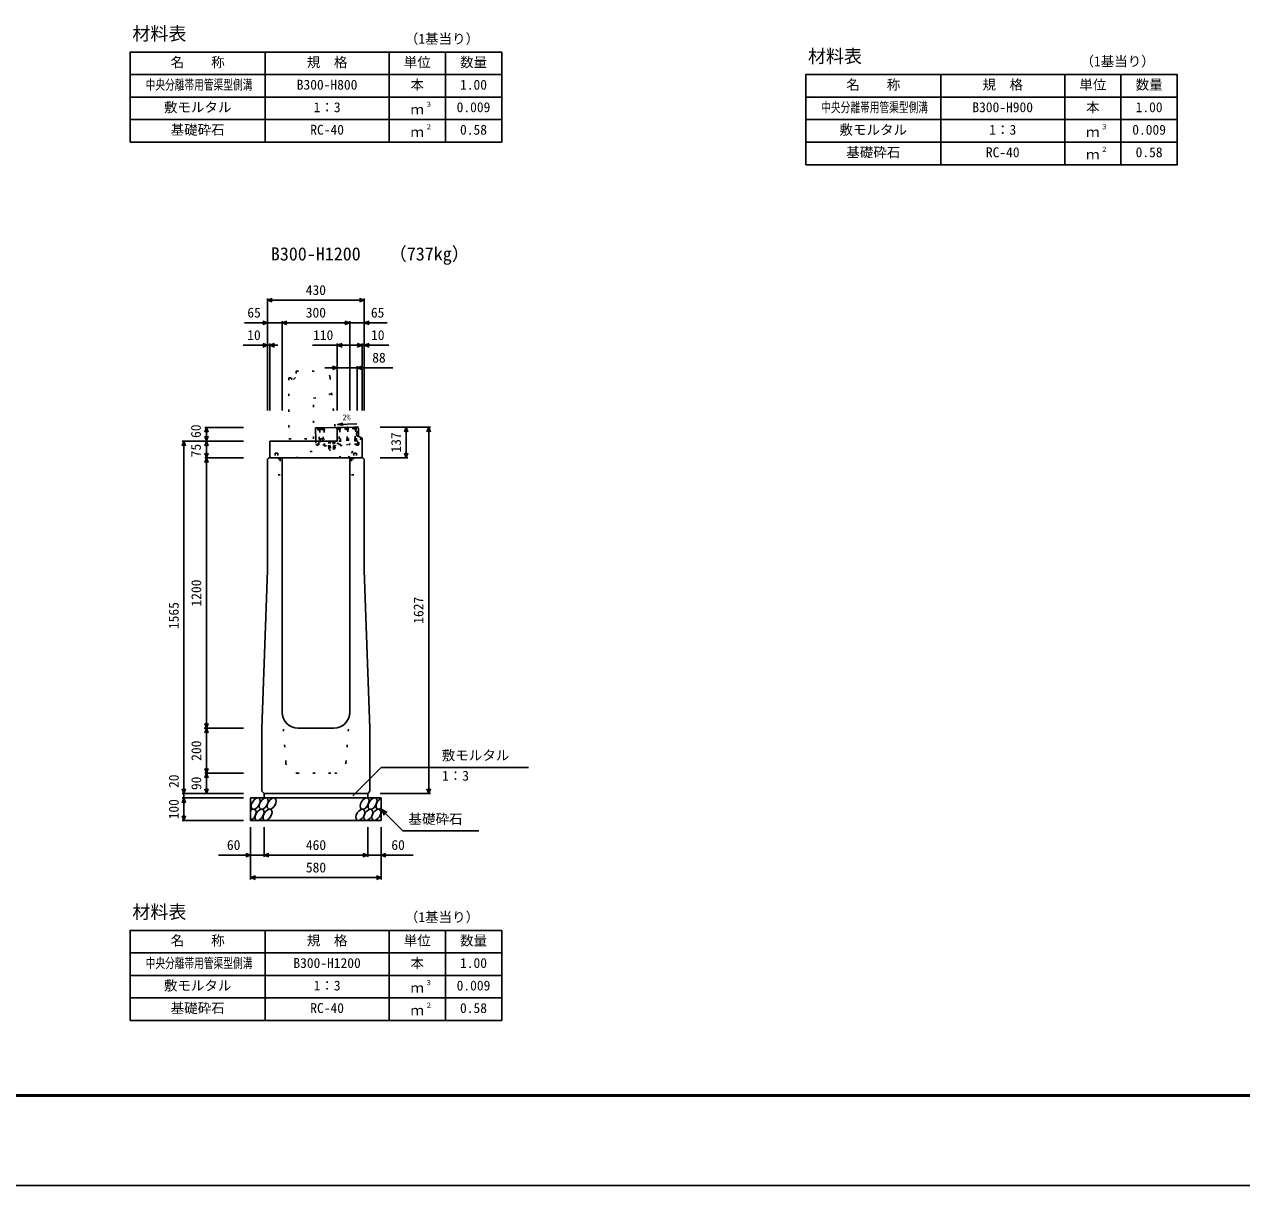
# Model space of a CAD drawing. Units: millimetres, scale not verified. Extents: x -12600 to 12600, y -5940 to 5940.
# Drawn here: x 1405 to 6811, y -5940 to -783 of the extents above; entities that cross this region are included whole.
import ezdxf
from ezdxf.enums import TextEntityAlignment as Align

# ---------------------------------------------------------------- set-up
doc = ezdxf.new("R2010")
doc.units = ezdxf.units.MM
doc.header["$LTSCALE"] = 40
doc.linetypes.add('DOTTED', pattern=[1.75, 0.25, -1.5])
for name, color, linetype, lineweight in [('0-0_DIM', 7, 'Continuous', 25), ('0-1_Defpoints', 5, 'Continuous', 25), ('0-2_HATCH', 6, 'DOTTED', 25), ('0-3_HYO', 3, 'Continuous', 25), ('0-4_HYO2', 4, 'Continuous', 25), ('0-5_OUTLINE', 3, 'Continuous', 25), ('0-6_OUTLINE2', 4, 'DOTTED', 25), ('0-7_TXT', 7, 'Continuous', 25), ('0-8_WAKU', 3, 'Continuous', 25)]:
    doc.layers.add(name, color=color, linetype=linetype, lineweight=lineweight)
doc.styles.add('ＭＳ ゴシック', font='')
doc.styles.get('ＭＳ ゴシック').set_extended_font_data('MS Gothic')

msp = doc.modelspace()

# ---------------------------------------------------------------- linework, layer by layer
at = {"layer": '0-0_DIM'}
for p, q in [((2485, -2498.54), (2485, -2001.04)), ((2915, -2008.54), (2485, -2008.54)), ((2915, -2498.54), (2915, -2001.04)), ((2550, -2101.04), (2550, -2498.54)), ((2850, -2101.04), (2850, -2498.54)), ((2485, -2108.54), (2383.02, -2108.54)), ((2550, -2108.54), (2485, -2108.54)), ((2550, -2108.54), (2850, -2108.54)), ((2915, -2108.54), (2850, -2108.54)), ((2915, -2108.54), (3016.98, -2108.54)), ((2376.62, -2208.54), (2485, -2208.54)), ((2495, -2208.54), (2485, -2208.54)), ((2495, -2201.04), (2495, -2498.54)), ((2531.3, -2208.54), (2495, -2208.54)), ((2795, -2208.54), (2685, -2208.54)), ((2795, -2201.04), (2795, -2498.54)), ((2795, -2208.54), (2905, -2208.54)), ((2905, -2201.04), (2905, -2498.54)), ((2905, -2208.54), (2915, -2208.54)), ((3023.38, -2208.54), (2915, -2208.54)), ((2795, -2308.54), (2740, -2308.54)), ((2795, -2308.54), (2883, -2308.54)), ((2883, -2301.04), (2883, -2498.54)), ((3041.78, -2308.54), (2883, -2308.54)), ((2206.5, -2573.54), (2379, -2573.54)), ((2214, -2633.54), (2214, -2573.54)), ((3208.5, -2571.54), (2986, -2571.54)), ((3101, -2571.54), (3101, -2708.54)), ((3201, -2571.54), (3201, -4198.54)), ((2106.5, -2633.54), (2379, -2633.54)), ((2114, -2633.54), (2114, -4198.54)), ((2214, -2708.54), (2214, -2633.54)), ((2206.5, -2708.54), (2379, -2708.54)), ((3108.5, -2708.54), (2986, -2708.54)), ((2203.25, -3908.54), (2375.75, -3908.54)), ((2206.5, -3908.54), (2379, -3908.54)), ((2863.77, -4209.35), (2990, -4083.11)), ((2990, -4083.11), (3644.81, -4083.11)), ((2206.5, -4108.54), (2379, -4108.54)), ((2214, -4108.54), (2214, -4198.54)), ((2106.5, -4198.54), (2379, -4198.54)), ((2114, -4198.54), (2114, -4218.54)), ((3208.5, -4198.54), (2986, -4198.54)), ((2106.5, -4218.54), (2379, -4218.54)), ((2114, -4218.54), (2114, -4318.54)), ((2990, -4268.54), (3085.76, -4364.29)), ((2990, -4268.54), (3015.98, -4283.54)), ((2990, -4268.54), (3005, -4294.52)), ((2106.5, -4318.54), (2379, -4318.54)), ((2410, -4579.9), (2410, -4348.54)), ((2470, -4479.9), (2470, -4348.54)), ((2930, -4479.9), (2930, -4348.54)), ((2990, -4579.9), (2990, -4348.54)), ((3085.76, -4364.29), (3423.31, -4364.29)), ((2410, -4472.4), (2268.21, -4472.4)), ((2410, -4472.4), (2470, -4472.4)), ((2470, -4472.4), (2930, -4472.4)), ((2990, -4472.4), (2930, -4472.4)), ((2990, -4472.4), (3131.79, -4472.4)), ((2410, -4572.4), (2990, -4572.4))]:
    msp.add_line(p, q, dxfattribs=at)
for points in [[(2506.14, -2016.23), (2485, -2008.54), (2506.14, -2000.84)], [(2893.86, -2000.84), (2915, -2008.54), (2893.86, -2016.23)], [(2463.86, -2100.84), (2485, -2108.54), (2463.86, -2116.23)], [(2571.14, -2116.23), (2550, -2108.54), (2571.14, -2100.84)], [(2828.86, -2100.84), (2850, -2108.54), (2828.86, -2116.23)], [(2936.14, -2100.84), (2915, -2108.54), (2936.14, -2116.23)], [(2463.86, -2200.84), (2485, -2208.54), (2463.86, -2216.23)], [(2516.14, -2216.23), (2495, -2208.54), (2516.14, -2200.84)], [(2816.14, -2216.23), (2795, -2208.54), (2816.14, -2200.84)], [(2883.86, -2216.23), (2905, -2208.54), (2883.86, -2200.84)], [(2936.14, -2200.84), (2915, -2208.54), (2936.14, -2216.23)], [(2773.86, -2300.84), (2795, -2308.54), (2773.86, -2316.23)], [(2904.14, -2300.84), (2883, -2308.54), (2904.14, -2316.23)], [(2206.3, -2594.68), (2214, -2573.54), (2221.7, -2594.68)], [(3093.3, -2592.68), (3101, -2571.54), (3108.7, -2592.68)], [(3193.3, -2592.68), (3201, -2571.54), (3208.7, -2592.68)], [(2121.7, -2654.68), (2114, -2633.54), (2106.3, -2654.68)], [(2206.3, -2612.39), (2214, -2633.54), (2221.7, -2612.39)], [(2206.3, -2654.68), (2214, -2633.54), (2221.7, -2654.68)], [(2206.3, -2687.39), (2214, -2708.54), (2221.7, -2687.39)], [(3093.3, -2687.39), (3101, -2708.54), (3108.7, -2687.39)], [(2206.3, -2729.68), (2214, -2708.54), (2221.7, -2729.68)], [(2214, -2708.54), (2214, -3908.54), (2214, -4108.54)], [(2206.3, -3887.39), (2214, -3908.54), (2221.7, -3887.39)], [(2206.3, -3929.68), (2214, -3908.54), (2221.7, -3929.68)], [(2206.3, -4087.39), (2214, -4108.54), (2221.7, -4087.39)], [(2206.3, -4129.68), (2214, -4108.54), (2221.7, -4129.68)], [(2121.7, -4177.39), (2114, -4198.54), (2106.3, -4177.39)], [(2221.7, -4177.39), (2214, -4198.54), (2206.3, -4177.39)], [(3193.3, -4177.39), (3201, -4198.54), (3208.7, -4177.39)], [(2121.7, -4239.68), (2114, -4218.54), (2106.3, -4239.68)], [(2121.7, -4297.39), (2114, -4318.54), (2106.3, -4297.39)], [(2388.86, -4464.71), (2410, -4472.4), (2388.86, -4480.1)], [(2491.14, -4480.1), (2470, -4472.4), (2491.14, -4464.71)], [(2908.86, -4464.71), (2930, -4472.4), (2908.86, -4480.1)], [(3011.14, -4464.71), (2990, -4472.4), (3011.14, -4480.1)], [(2431.14, -4580.1), (2410, -4572.4), (2431.14, -4564.71)], [(2968.86, -4564.71), (2990, -4572.4), (2968.86, -4580.1)]]:
    msp.add_lwpolyline(points, dxfattribs=at)
at = {"layer": '0-1_Defpoints'}
msp.add_lwpolyline([(-4200, -5940), (12600, -5940), (12600, 5940), (-4200, 5940)], close=True, dxfattribs=at)
at = {"layer": '0-2_HATCH'}
for p, q in [((2709.24, -2655.18), (2707.72, -2575.2)), ((2878.69, -2572.44), (2711.72, -2575.62)), ((2730.39, -2575.27), (2718.77, -2577.96)), ((2730.5, -2581.27), (2718.84, -2581.49)), ((2737.39, -2575.13), (2738.81, -2650.12)), ((2888.68, -2571.75), (2795, -2573.54)), ((2801.04, -2573.92), (2802.47, -2648.91)), ((2836.37, -2573.25), (2808.15, -2579.79)), ((2836.48, -2579.25), (2808.15, -2579.79)), ((2871.69, -2572.58), (2843.48, -2579.11)), ((2871.81, -2578.57), (2843.48, -2579.11)), ((2885.54, -2642.83), (2884.18, -2571.84)), ((2889, -2588.44), (2888.68, -2571.75)), ((2881.12, -2647.41), (2709.15, -2650.69)), ((2713.15, -2650.61), (2712.68, -2625.61)), ((2712.87, -2635.61), (2738.53, -2635.12)), ((2802.38, -2644.41), (2738.73, -2645.62)), ((2760, -2635.86), (2757.54, -2637.78)), ((2757.7, -2645.28), (2757.54, -2637.78)), ((2783.94, -2644.74), (2757.7, -2645.28)), ((2757.94, -2637.43), (2760, -2635.86)), ((2781.25, -2635.42), (2760, -2635.86)), ((2763.94, -2645.15), (2763.79, -2637.65)), ((2777.69, -2644.87), (2777.54, -2637.37)), ((2783.37, -2636.91), (2781.25, -2635.42)), ((2783.94, -2644.74), (2783.79, -2637.24)), ((2802.18, -2633.91), (2879.84, -2632.43)), ((2839.13, -2648.21), (2839.22, -2652.71)), ((2879.65, -2622.43), (2880.12, -2647.43)), ((2890.15, -2648.74), (2889.47, -2613.37)), ((2887.21, -2651.8), (2709.24, -2655.18)), ((2754.46, -2654.32), (2787.46, -2653.69)), ((2757.37, -2668.27), (2757.14, -2655.77)), ((2785.08, -2667.74), (2757.37, -2668.27)), ((2764.06, -2655.64), (2764.3, -2668.14)), ((2777.92, -2655.38), (2778.15, -2667.87)), ((2784.84, -2655.24), (2785.08, -2667.74)), ((2787.46, -2653.69), (2787.49, -2655.19))]:
    msp.add_line(p, q, dxfattribs=at)
at = {"layer": '0-2_HATCH', "linetype": 'Continuous'}
msp.add_line((2889.47, -2613.37), (2889, -2588.44), dxfattribs=at)
msp.add_lwpolyline([(2795, -2573.54), (2698.72, -2575.37), (2699.82, -2633.54)], dxfattribs=at)
at = {"layer": '0-2_HATCH'}
for points in [[(2712.68, -2625.61), (2714.18, -2625.59), (2713.41, -2585.59), (2711.91, -2585.62), (2711.72, -2575.62)], [(2717.22, -2575.52), (2716.71, -2574.83), (2713.71, -2574.88), (2713.22, -2575.59)], [(2718.72, -2575.49), (2718.91, -2585.49), (2717.41, -2585.52), (2718.18, -2625.51), (2719.67, -2625.48), (2719.87, -2635.48)], [(2731.53, -2635.26), (2731.34, -2625.26), (2732.84, -2625.23), (2732.08, -2585.24), (2730.58, -2585.27), (2730.39, -2575.27)], [(2735.89, -2575.16), (2735.37, -2574.47), (2732.37, -2574.53), (2731.89, -2575.24)], [(2737.58, -2585.13), (2736.08, -2585.16), (2736.84, -2625.15), (2738.34, -2625.13)], [(2771.21, -2574.49), (2770.7, -2573.8), (2767.7, -2573.86), (2767.21, -2574.57)], [(2801.99, -2623.91), (2803.49, -2623.88), (2802.73, -2583.89), (2801.23, -2583.92)], [(2806.54, -2573.82), (2806.03, -2573.13), (2803.03, -2573.18), (2802.54, -2573.89)], [(2808.04, -2573.79), (2808.23, -2583.79), (2806.73, -2583.82), (2807.49, -2623.81), (2808.99, -2623.78), (2809.18, -2633.78)], [(2837.51, -2633.24), (2837.32, -2623.24), (2838.82, -2623.21), (2838.06, -2583.22), (2836.56, -2583.25), (2836.37, -2573.25)], [(2841.87, -2573.14), (2841.35, -2572.45), (2838.35, -2572.51), (2837.87, -2573.22)], [(2843.37, -2573.12), (2843.56, -2583.11), (2842.06, -2583.14), (2842.82, -2623.14), (2844.32, -2623.11), (2844.51, -2633.1)], [(2872.84, -2632.57), (2872.65, -2622.57), (2874.15, -2622.54), (2873.39, -2582.55), (2871.89, -2582.57), (2871.69, -2572.58)], [(2877.19, -2572.47), (2876.68, -2571.78), (2873.68, -2571.84), (2873.19, -2572.55)], [(2878.69, -2572.44), (2878.88, -2582.44), (2877.38, -2582.47), (2878.15, -2622.46), (2879.65, -2622.43)], [(2699.82, -2633.54), (2700.15, -2650.36), (2709.14, -2650.19)], [(2787.49, -2655.19), (2754.49, -2655.82), (2754.46, -2654.32)]]:
    msp.add_lwpolyline(points, dxfattribs=at)
for centre, radius, start, end in [((2760.73, -2641), 4.53, 47.57461, 134.78335), ((2771.04, -2655.79), 19.53, 70.56972, 111.78823), ((2780.73, -2640.59), 4.53, 47.57461, 134.78335), ((2881.04, -2642.91), 4.5, 271.09113, 1.09113), ((2771.23, -2668.01), 11, 181.09113, 1.09113), ((2887.15, -2648.8), 3, 271.09113, 1.09113)]:
    msp.add_arc(centre, radius, start, end, dxfattribs=at)
at = {"layer": '0-2_HATCH', "linetype": 'Continuous'}
for centre in [(2432.89, -4243.54), (2468.37, -4243.54), (2503.84, -4243.54), (2916.05, -4243.54), (2951.52, -4243.54), (2449.77, -4293.54), (2485.25, -4293.54), (2897.45, -4293.54), (2932.93, -4293.54), (2968.41, -4293.54)]:
    msp.add_ellipse(centre, major_axis=(14.54, 23.54), ratio=0.5792, dxfattribs=at)
for centre, start_param, end_param in [((2414.3, -4293.54), 3.7419964, 7.318141), ((2987, -4243.54), 0.6666252, 4.1103269)]:
    msp.add_ellipse(centre, major_axis=(14.54, 23.54), ratio=0.5792, start_param=start_param, end_param=end_param, dxfattribs=at)
at = {"layer": '0-3_HYO'}
for p, q in [((2475, -906.64), (2475, -1306.64)), ((3025, -906.64), (3025, -1306.64)), ((3275, -906.64), (3275, -1306.64)), ((1875, -1006.64), (3525, -1006.64)), ((5475, -1006.64), (5475, -1406.64)), ((6025, -1006.64), (6025, -1406.64)), ((6275, -1006.64), (6275, -1406.64)), ((4875, -1106.64), (6525, -1106.64)), ((2475, -4806.64), (2475, -5206.64)), ((3025, -4806.64), (3025, -5206.64)), ((3275, -4806.64), (3275, -5206.64)), ((1875, -4906.64), (3525, -4906.64))]:
    msp.add_line(p, q, dxfattribs=at)
for points in [[(1875, -1306.64), (3525, -1306.64), (3525, -906.64), (1875, -906.64)], [(4875, -1406.64), (6525, -1406.64), (6525, -1006.64), (4875, -1006.64)], [(1875, -5206.64), (3525, -5206.64), (3525, -4806.64), (1875, -4806.64)]]:
    msp.add_lwpolyline(points, close=True, dxfattribs=at)
at = {"layer": '0-4_HYO2'}
for p, q in [((1875, -1106.64), (3525, -1106.64)), ((1875, -1206.64), (3525, -1206.64)), ((4875, -1206.64), (6525, -1206.64)), ((4875, -1306.64), (6525, -1306.64)), ((1875, -5006.64), (3525, -5006.64)), ((1875, -5106.64), (3525, -5106.64))]:
    msp.add_line(p, q, dxfattribs=at)
at = {"layer": '0-5_OUTLINE', "linetype": 'DOTTED'}
for p, q in [((2613, -2323.54), (2610, -2353.54)), ((2613, -2323.54), (2732.85, -2323.54)), ((2580, -2353.54), (2580, -2623.54)), ((2608, -2353.54), (2598, -2363.54)), ((2608, -2353.54), (2610, -2353.54)), ((2762.7, -2350.55), (2790, -2623.54)), ((2580, -2623.54), (2790, -2623.54))]:
    msp.add_line(p, q, dxfattribs=at)
at = {"layer": '0-5_OUTLINE'}
for p, q in [((2795, -2573.54), (2883.14, -2571.86)), ((2795, -2573.54), (2795, -2633.54)), ((2880, -2598.44), (2889, -2588.44)), ((2883.14, -2571.86), (2889, -2577.6)), ((2889, -2577.6), (2889, -2588.44)), ((2495, -2703.54), (2495, -2633.54)), ((2795, -2633.54), (2495, -2633.54)), ((2880, -2598.44), (2880, -2608.44)), ((2905, -2621.44), (2880, -2608.44)), ((2905, -2703.54), (2905, -2621.44)), ((2485, -2714.54), (2491, -2708.54)), ((2485, -2714.54), (2485, -3208.54)), ((2491, -2708.54), (2909, -2708.54)), ((2495, -2703.54), (2500, -2708.54)), ((2550, -2708.54), (2550, -3838.54)), ((2850, -2708.54), (2850, -3838.54)), ((2900, -2708.54), (2905, -2703.54)), ((2909, -2708.54), (2915, -2714.54)), ((2915, -2714.54), (2915, -3208.54)), ((2460, -3908.54), (2485, -3208.54)), ((2915, -3208.54), (2940, -3908.54)), ((2460, -4188.54), (2460, -3908.54)), ((2620, -3908.54), (2780, -3908.54)), ((2460, -4188.54), (2470, -4198.54)), ((2930, -4198.54), (2470, -4198.54)), ((2470, -4198.54), (2470, -4218.54)), ((2930, -4198.54), (2930, -4218.54)), ((2410, -4218.54), (2990, -4218.54)), ((2410, -4318.54), (2410, -4218.54)), ((2990, -4318.54), (2990, -4218.54)), ((2410, -4318.54), (2990, -4318.54))]:
    msp.add_line(p, q, dxfattribs=at)
at = {"layer": '0-5_OUTLINE', "linetype": 'DOTTED'}
msp.add_lwpolyline([(2580, -2353.54), (2588, -2353.54), (2598, -2363.54)], dxfattribs=at)
at = {"layer": '0-5_OUTLINE'}
msp.add_lwpolyline([(2930, -4198.54), (2940, -4188.54), (2940, -3908.54)], dxfattribs=at)
at = {"layer": '0-5_OUTLINE', "linetype": 'DOTTED'}
msp.add_arc((2732.85, -2353.54), 30, 5.71059, 90, dxfattribs=at)
at = {"layer": '0-5_OUTLINE'}
for centre, start, end in [((2620, -3838.54), 180, 270), ((2780, -3838.54), 270, 0)]:
    msp.add_arc(centre, 70, start, end, dxfattribs=at)
at = {"layer": '0-6_OUTLINE2'}
for p, q in [((2803.79, -2708.38), (2880, -2608.44)), ((2842.8, -2708.54), (2890.12, -2647.24)), ((2901.33, -2619.53), (2844.19, -2708.38)), ((2519, -2688.04), (2531, -2688.04)), ((2519, -2688.04), (2519, -2713.04)), ((2531, -2688.04), (2531, -2713.04)), ((2609.88, -2708.54), (2741.23, -2654.58)), ((2869, -2688.04), (2881, -2688.04)), ((2869, -2688.04), (2869, -2713.04)), ((2881, -2688.04), (2881, -2713.04)), ((2542, -2713.04), (2486.5, -2713.04)), ((2542, -2713.04), (2542, -2783.04)), ((2858, -2713.04), (2858, -2783.04)), ((2858, -2713.04), (2913.5, -2713.04)), ((2542, -2783.04), (2486.5, -2783.04)), ((2858, -2783.04), (2913.5, -2783.04)), ((2566.57, -4062.23), (2550, -3838.54)), ((2833.43, -4062.23), (2850, -3838.54)), ((2616.43, -4108.54), (2783.57, -4108.54))]:
    msp.add_line(p, q, dxfattribs=at)
msp.add_lwpolyline([(2690, -2623.54), (2690, -2443.75), (2769.61, -2423.62)], dxfattribs=at)
for centre, start, end in [((2616.43, -4058.54), 184.23639, 270), ((2783.57, -4058.54), 270, 355.76361)]:
    msp.add_arc(centre, 50, start, end, dxfattribs=at)
at = {"layer": '0-7_TXT'}
msp.add_line((2796.72, -2559.6), (2820.44, -2563.28), dxfattribs=at)
msp.add_lwpolyline([(2881.28, -2557.86), (2796.72, -2559.6), (2820.27, -2554.95)], dxfattribs=at)
at = {"layer": '0-8_WAKU', "lineweight": 50}
msp.add_lwpolyline([(-3800, -5540), (12200, -5540), (12200, 5540), (-3800, 5540)], close=True, dxfattribs=at)

# ---------------------------------------------------------------- texts
at = {"layer": '0-0_DIM', "style": 'ＭＳ ゴシック'}
for s, p in [('430', (2655, -1998.54)), ('65', (2395.68, -2098.54)), ('300', (2655, -2098.54)), ('65', (2944.32, -2098.54)), ('10', (2395.16, -2198.54)), ('110', (2687.5, -2198.54)), ('10', (2944.84, -2198.54)), ('88', (2950.19, -2298.54)), ('敷モルタル', (3258.94, -4064.38)), ('1：3', (3259.94, -4155.07)), ('基礎砕石', (3111.32, -4347.12)), ('60', (2305, -4462.4)), ('460', (2655.53, -4462.4)), ('60', (3035, -4462.4)), ('580', (2655.53, -4562.4))]:
    msp.add_text(s, height=43.99, dxfattribs=at).set_placement(p, align=Align.BOTTOM_LEFT)
for s, p in [('60', (2202.16, -2619.92)), ('137', (3091, -2685.04)), ('75', (2202.16, -2705.68)), ('1200', (2204, -3368.54)), ('1627', (3191, -3445.04)), ('1565', (2104, -3468.54)), ('200', (2204, -4053.54)), ('20', (2104, -4174.22)), ('90', (2204, -4183.54)), ('100', (2104, -4313.54))]:
    msp.add_text(s, height=43.99, rotation=90, dxfattribs=at).set_placement(p, align=Align.BOTTOM_LEFT)
at = {"layer": '0-7_TXT', "style": 'ＭＳ ゴシック'}
for s, height, p in [('材料表', 58.65, (1885, -871.64)), ('（1基当り）', 43.99, (3095, -882.64)), ('材料表', 58.65, (4885, -971.64)), ('（1基当り）', 43.99, (6095, -982.64)), ('名\u3000\u3000称', 43.99, (2055, -986.64)), ('規\u3000格', 43.99, (2660, -986.64)), ('単位', 43.99, (3090, -986.64)), ('数量', 43.99, (3340, -986.64)), ('本', 43.99, (3120, -1086.64)), ('名\u3000\u3000称', 43.99, (5055, -1086.64)), ('規\u3000格', 43.99, (5660, -1086.64)), ('単位', 43.99, (6090, -1086.64)), ('数量', 43.99, (6340, -1086.64)), ('B300-H800', 43.99, (2615, -1086.64)), ('1.00', 43.99, (3340, -1086.64)), ('敷モルタル', 43.99, (2025, -1186.64)), ('1：3', 43.99, (2690, -1186.64)), ('３', 21.99, (3185.54, -1156.27)), ('0.009', 43.99, (3325, -1186.64)), ('B300-H900', 43.99, (5615, -1186.64)), ('本', 43.99, (6120, -1186.64)), ('1.00', 43.99, (6340, -1186.64)), ('ｍ', 43.99, (3120, -1196.64)), ('基礎砕石', 43.99, (2055, -1286.64)), ('RC-40', 43.99, (2675, -1286.64)), ('２', 21.99, (3185.54, -1256.27)), ('0.58', 43.99, (3340, -1286.64)), ('敷モルタル', 43.99, (5025, -1286.64)), ('1：3', 43.99, (5690, -1286.64)), ('３', 21.99, (6185.54, -1256.27)), ('0.009', 43.99, (6325, -1286.64)), ('ｍ', 43.99, (3120, -1296.64)), ('ｍ', 43.99, (6120, -1296.64)), ('基礎砕石', 43.99, (5055, -1386.64)), ('RC-40', 43.99, (5675, -1386.64)), ('ｍ', 43.99, (6120, -1396.64)), ('２', 21.99, (6185.54, -1356.27)), ('0.58', 43.99, (6340, -1386.64)), ('B300-H1200', 58.65, (2500, -1849.56)), ('（737kg）', 58.65, (3023.7, -1849.56)), ('2%', 26.39, (2818.18, -2549.79)), ('材料表', 58.65, (1885, -4771.64)), ('（1基当り）', 43.99, (3095, -4782.64)), ('名\u3000\u3000称', 43.99, (2055, -4886.64)), ('規\u3000格', 43.99, (2660, -4886.64)), ('単位', 43.99, (3090, -4886.64)), ('数量', 43.99, (3340, -4886.64)), ('B300-H1200', 43.99, (2600, -4986.64)), ('本', 43.99, (3120, -4986.64)), ('1.00', 43.99, (3340, -4986.64)), ('敷モルタル', 43.99, (2025, -5086.64)), ('1：3', 43.99, (2690, -5086.64)), ('ｍ', 43.99, (3120, -5096.64)), ('３', 21.99, (3185.54, -5056.27)), ('0.009', 43.99, (3325, -5086.64)), ('基礎砕石', 43.99, (2055, -5186.64)), ('RC-40', 43.99, (2675, -5186.64)), ('２', 21.99, (3185.54, -5156.27)), ('0.58', 43.99, (3340, -5186.64)), ('ｍ', 43.99, (3120, -5196.64))]:
    msp.add_text(s, height=height, dxfattribs=at).set_placement(p, align=Align.BOTTOM_LEFT)
at = {"layer": '0-7_TXT', "style": 'ＭＳ ゴシック', "width": 0.7}
for p in [(1944, -1086.64), (4944, -1186.64), (1944, -4986.64)]:
    msp.add_text('中央分離帯用管渠型側溝', height=43.99, dxfattribs=at).set_placement(p, align=Align.BOTTOM_LEFT)

doc.saveas('drawing.dxf')
